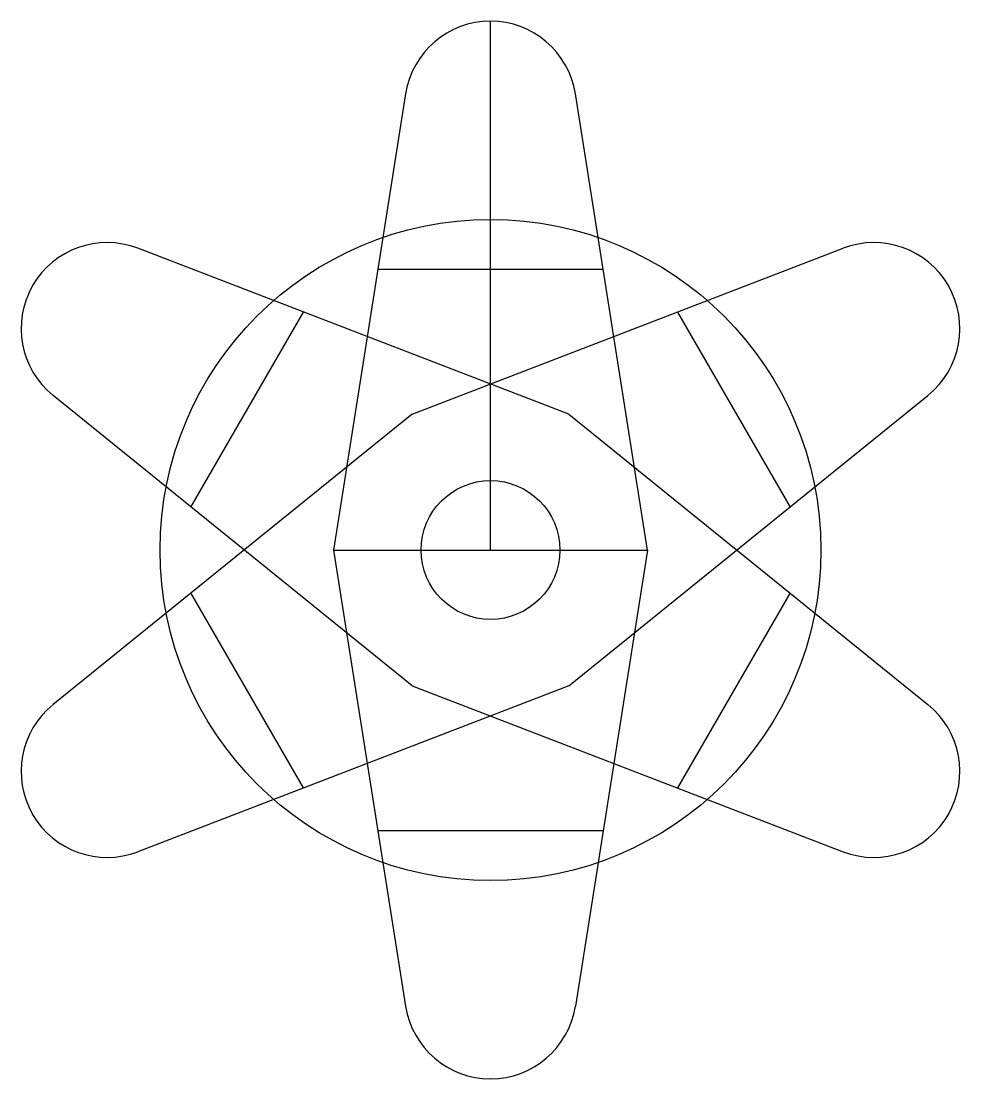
# Model space of a CAD drawing. Header units: millimetres. Extents: x -14.2 to 14.2, y -16 to 16.
import ezdxf

# ---------------------------------------------------------------- set-up
doc = ezdxf.new("R2010")
doc.units = ezdxf.units.MM
doc.layers.get('0').update_dxf_attribs({"linetype": 'CONTINUOUS'})

msp = doc.modelspace()

# ---------------------------------------------------------------- linework, layer by layer
for p, q in [((0, 0), (0, 16)), ((2.375, 4.114), (-10.672, 9.127)), ((-2.375, 4.114), (10.672, 9.127)), ((-3.407, 8.5), (3.407, 8.5)), ((-9.065, 1.3), (-5.658, 7.2)), ((5.658, 7.2), (9.065, 1.3)), ((-2.375, -4.114), (-13.24, 4.679)), ((2.375, -4.114), (13.24, 4.679)), ((-2.375, 4.114), (-13.24, -4.679)), ((2.375, 4.114), (13.24, -4.679)), ((-4.75, 0), (-2.568, -13.806)), ((4.75, 0), (2.568, -13.806)), ((-5.658, -7.2), (-9.065, -1.3)), ((9.065, -1.3), (5.658, -7.2)), ((2.375, -4.114), (-10.672, -9.127)), ((-2.375, -4.114), (10.672, -9.127)), ((3.407, -8.5), (-3.407, -8.5))]:
    msp.add_line(p, q)
msp.add_lwpolyline([(-4.75, 0), (4.75, 0), (2.568, 13.806, 0.854372), (-2.568, 13.806)], format="xyb", close=True)
for radius in [10, 2.1]:
    msp.add_circle((0, 0), radius)
for centre, start, end in [((-11.605, 6.7), 68.9807, 231.0193), ((11.605, 6.7), -51.0193, 111.0193), ((-11.605, -6.7), 128.9807, 291.0193), ((11.605, -6.7), -111.0193, 51.0193), ((0, -13.4), 188.9807, 351.0193)]:
    msp.add_arc(centre, 2.6, start, end)

doc.saveas('drawing.dxf')
